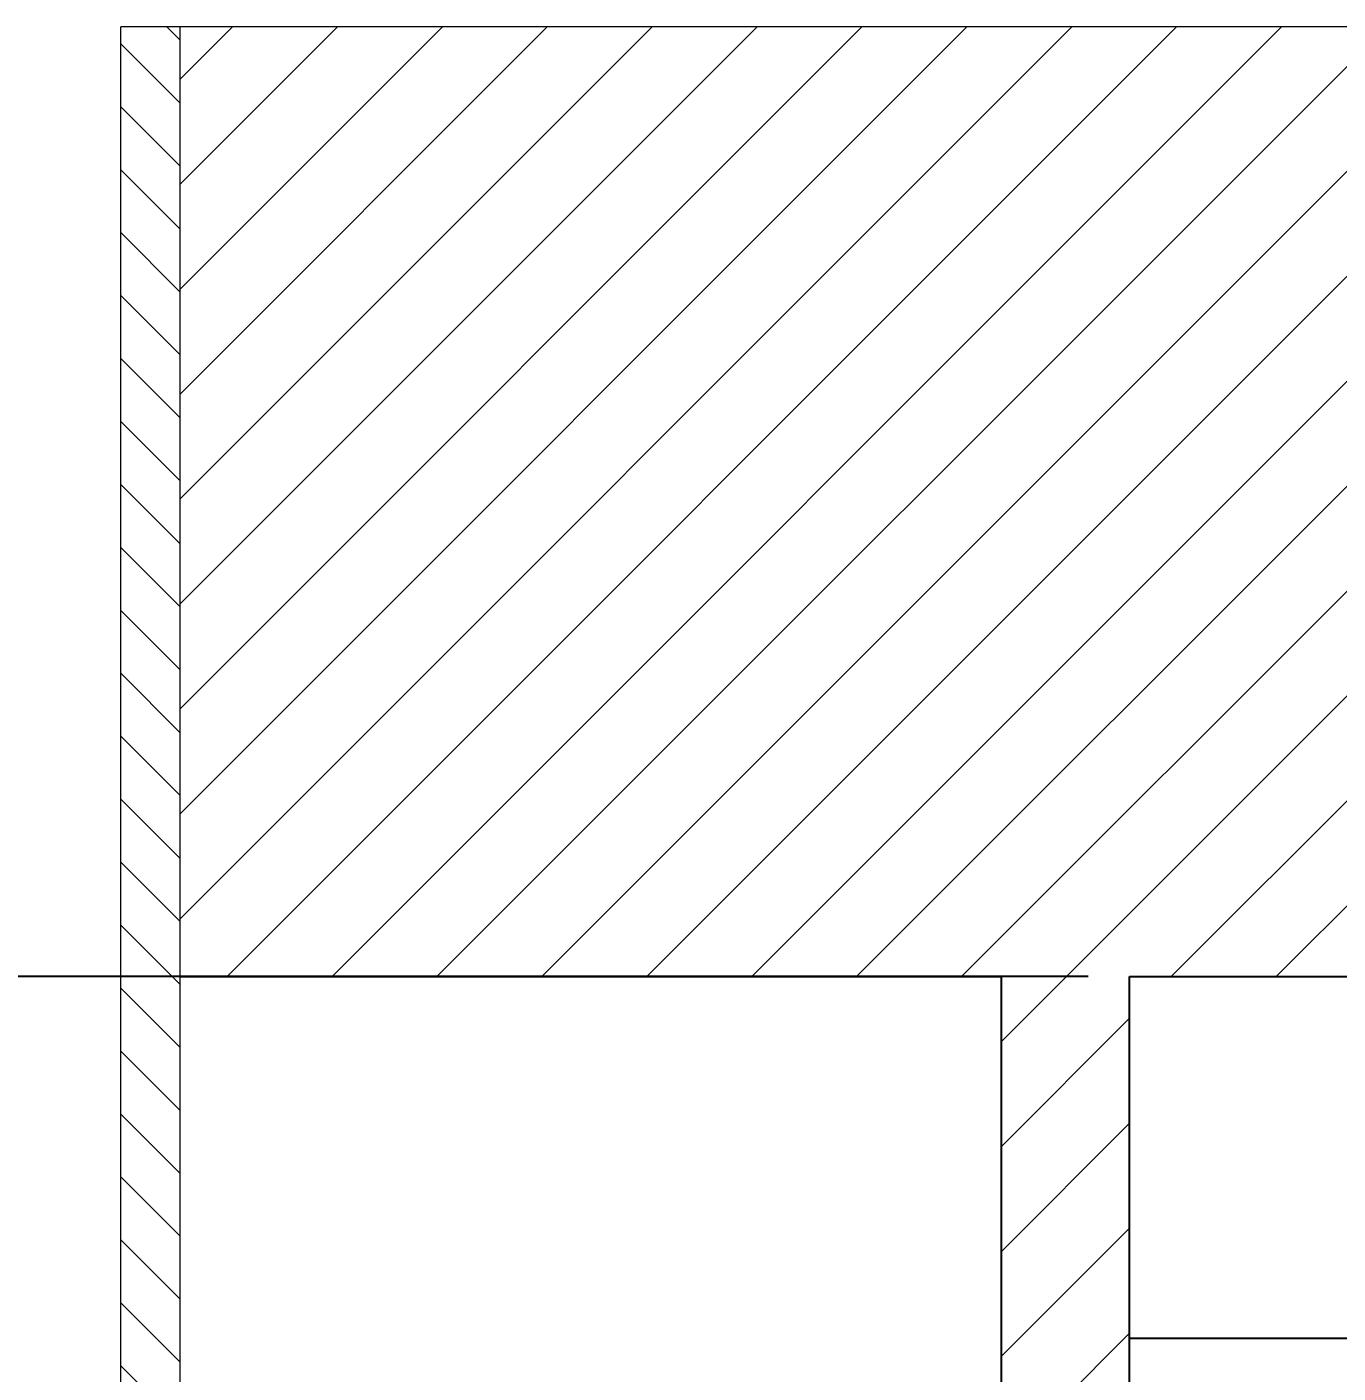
# Model space of a CAD drawing. Header units: millimetres. Extents: x -215875 to 13478, y -2277 to 9476.
# Drawn here: x 8483 to 9588, y 4143 to 5277 of the extents above; entities that cross this region are included whole.
import ezdxf

# ---------------------------------------------------------------- set-up
doc = ezdxf.new("R2010")
doc.units = ezdxf.units.MM
doc.header["$MEASUREMENT"] = 0
doc.linetypes.add('HIDDEN', pattern=[9.525, 6.35, -3.175])
doc.layers.get('0').update_dxf_attribs({"lineweight": 25})
for name, color, linetype, lineweight in [('D', 3, 'Continuous', 13), ('DIM', 3, 'Continuous', 9), ('H', 2, 'HIDDEN', 15), ('S', 4, 'Continuous', 15)]:
    doc.layers.add(name, color=color, linetype=linetype, lineweight=lineweight)
doc.styles.add('STU25', font='isocp2.shx')
doc.dimstyles.new('STU25', dxfattribs={"dimscale": 35, "dimtxt": 2.5, "dimasz": 2, "dimexe": 0.6, "dimexo": 1, "dimgap": 1, "dimtad": 1, "dimdsep": 46, "dimtxsty": 'STU25', "dimcen": 2, "dimazin": 2, "dimtfac": 1, "dimtmove": 0, "dimatfit": 3, "dimfxl": 0, "dimtolj": 1, "dimtzin": 0, "dimarcsym": 0})

# ---------------------------------------------------------------- blocks, each defined once
blk = doc.blocks.new('*D19')
at = {"layer": 'D', "color": 0, "lineweight": -2}
for p, q in [((9377.4, 4477.1), (8409.3, 4477.1)), ((8430.3, 4407.1), (8430.3, 2647.1)), ((8577.4, 2577.1), (8409.3, 2577.1))]:
    blk.add_line(p, q, dxfattribs=at)
at = {"layer": 'D', "color": 0}
for points in [[(8442, 4407.1), (8418.6, 4407.1), (8430.3, 4477.1)], [(8418.6, 2647.1), (8442, 2647.1), (8430.3, 2577.1)]]:
    blk.add_solid(points, dxfattribs=at)
at = {"layer": 'Defpoints', "color": 0}
for p in [(9412.4, 4477.1), (8430.3, 2577.1), (8612.4, 2577.1)]:
    blk.add_point(p, dxfattribs=at)
at = {"layer": 'D', "color": 0, "insert": (8351.6, 3477.1), "char_height": 87.5, "attachment_point": 5, "rotation": 90, "style": 'STU25'}
blk.add_mtext('\\A1;1900', dxfattribs=at)

msp = doc.modelspace()

# ---------------------------------------------------------------- hatches: boundary and pattern name
at = {"layer": 'DIM'}
h = msp.add_hatch(dxfattribs=at)
h.set_pattern_fill('ANSI31', color=256, scale=500, style=0)
h.set_pattern_definition([(45, (-15076.935, 2491.76), (-44.19417, 44.19417), [])])
h.paths.add_polyline_path([(8612.38, 5277.14), (11372.38, 5277.14), (11372.38, 4477.14), (10680.664, 4477.14), (10680.664, 2577.14), (10544.38, 2577.14), (10544.38, 2581.14), (10513.159, 2581.14), (10513.159, 2590.14), (10547.38, 2590.14), (10547.38, 2600.14), (10572.38, 2600.14), (10572.38, 3270.14), (10572.38, 3377.14), (10572.38, 4065.14), (10572.38, 4172.14), (10572.38, 4477.14), (9412.38, 4477.14), (9412.38, 4172.14), (9412.38, 4065.14), (9412.38, 3377.14), (9412.38, 3270.14), (9412.38, 2684.512, 0.30719451), (9386.44, 2577.14), (9304.095, 2577.14), (9304.095, 4477.14), (8612.38, 4477.14)])
at = {"layer": 'H'}
h = msp.add_hatch(dxfattribs=at)
h.set_pattern_fill('ANSI31', color=256, scale=300, angle=90, style=0)
h.set_pattern_definition([(135, (-15076.935, 2491.763), (-26.516504, -26.516504), [])])
h.paths.add_polyline_path([(11372.38, 5277.14), (11422.38, 5277.14), (11422.38, 2527.14), (9528.809, 2527.14, 0.17049567), (9570.649, 2577.14), (10320.38, 2577.14), (10409.38, 2577.14), (10680.664, 2577.14), (11372.38, 2577.14)])
h.paths.add_polyline_path([(8562.38, 5277.14), (8612.38, 5277.14), (8612.38, 4364.075), (8612.38, 2577.14), (9304.095, 2577.14), (9386.44, 2577.14, 0.17049567), (9428.28, 2527.14), (8562.38, 2527.14)])
h.paths.add_polyline_path([(9428.28, 2527.14, -0.17049567), (9386.44, 2577.14), (9440.38, 2577.14), (9529.38, 2577.14), (9570.649, 2577.14, -0.17049567), (9528.809, 2527.14)])

# ---------------------------------------------------------------- linework, layer by layer
for p, q in [((8612.38, 4477.14), (9304.095, 4477.14)), ((9304.095, 4477.14), (9304.095, 2577.14)), ((9412.38, 4477.14), (10572.38, 4477.14)), ((9412.38, 4065.14), (9412.38, 4477.14)), ((10572.38, 4172.14), (9412.38, 4172.14)), ((10572.38, 4172.14), (9412.38, 4172.14))]:
    msp.add_line(p, q)
at = {"layer": 'S'}
for p, q in [((8562.38, 2527.14), (8562.38, 5277.14)), ((11422.38, 5277.14), (8562.38, 5277.14)), ((8612.38, 2577.14), (8612.38, 5277.14))]:
    msp.add_line(p, q, dxfattribs=at)

# ---------------------------------------------------------------- dimensions: what is measured, and where the dimension line sits
at = {"layer": 'D'}
dim = msp.add_linear_dim(base=(8430.309, 2577.14), p1=(9412.38, 4477.14), p2=(8612.38, 2577.14), angle=90, dimstyle='STU25', dxfattribs=at)
dim.commit()
dim.dimension.update_dxf_attribs({"geometry": '*D19', "text_midpoint": (8430.309, 3477.14), "dimtype": 160})

doc.saveas('drawing.dxf')
